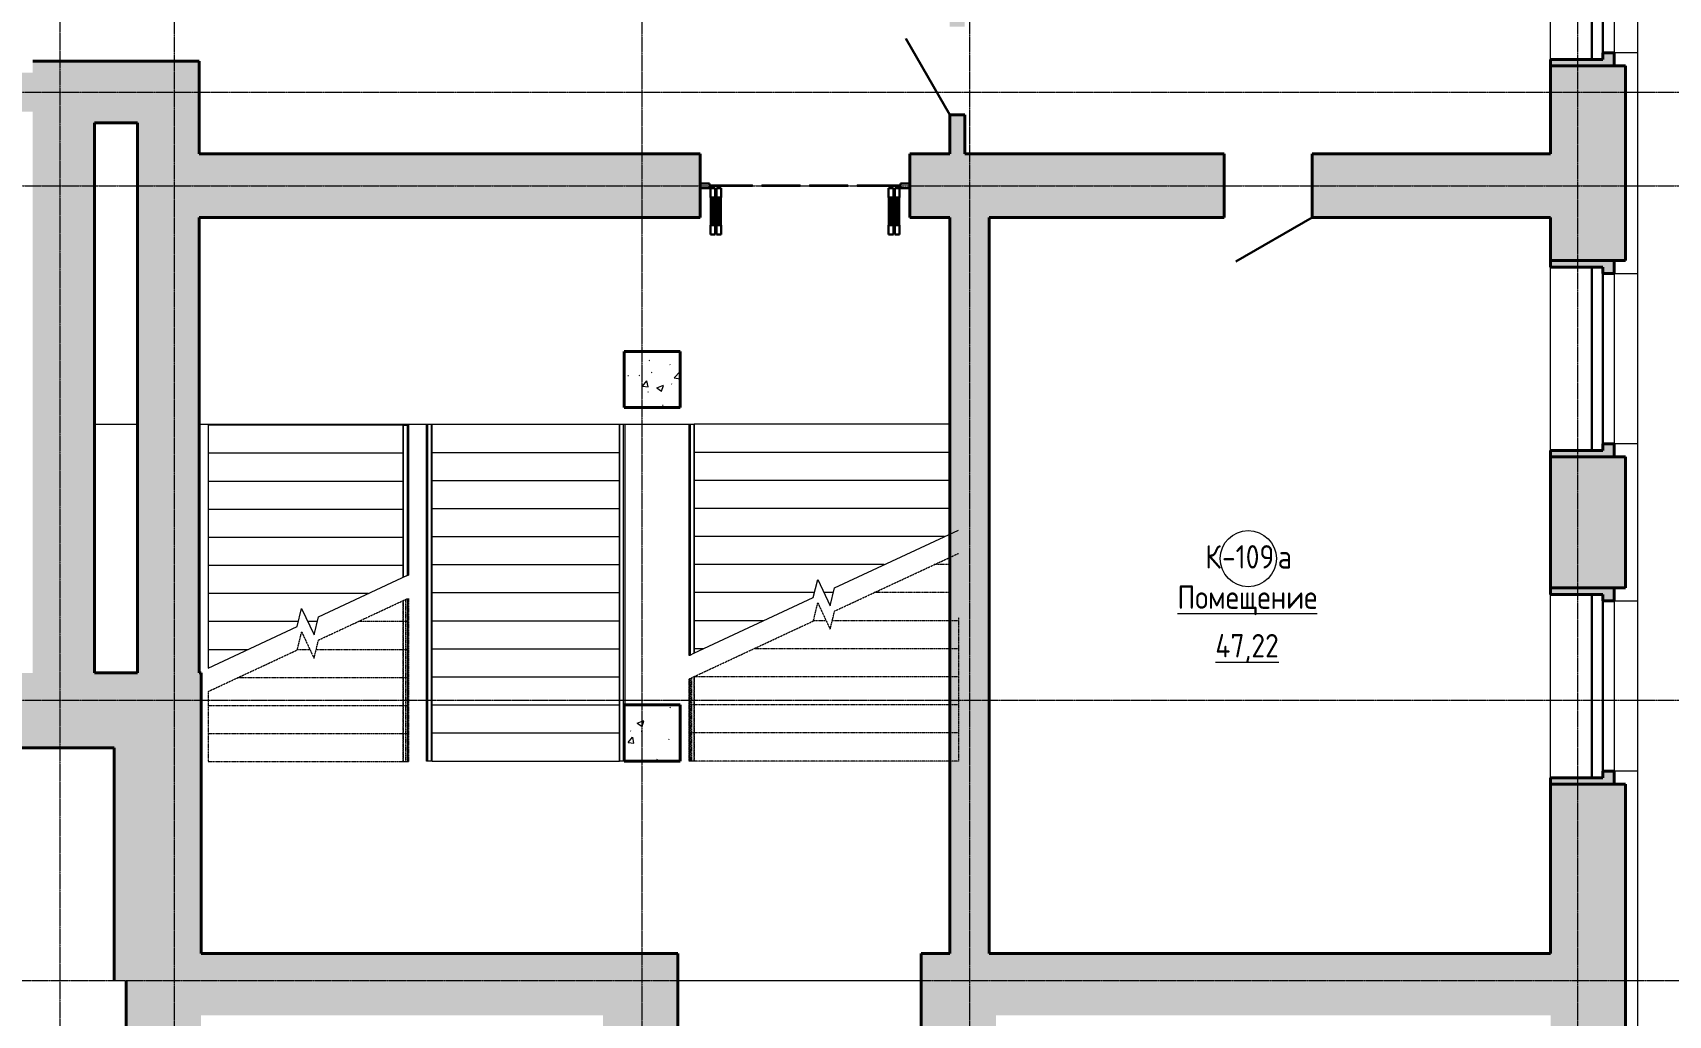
# Model space of a CAD drawing. Header units: millimetres. Extents: x -13853 to 411335, y -23261 to 161252.
# Drawn here: x 99066 to 116544, y 62235 to 72741 of the extents above; entities that cross this region are included whole.
import ezdxf

# ---------------------------------------------------------------- set-up
doc = ezdxf.new("R2010")
doc.units = ezdxf.units.MM
doc.linetypes.add('ADSK_Линия сетки', pattern=[21, 12, -3, 3, -3])
doc.linetypes.add('ADSK_Сверху', pattern=[4.5, 3, -1.5])
for name, color, linetype, lineweight in [('Двери', 7, 'Continuous', 18), ('Каркас_Импост', 7, 'Continuous', 30), ('Лестницы', 7, 'Continuous', 18), ('Марки помещений', 7, 'Continuous', 18), ('Несущие колонны', 7, 'Continuous', 18), ('Ограждение', 7, 'Continuous', 18), ('Окна', 7, 'Continuous', 18), ('Оси', 7, 'Continuous', 9), ('Остекление', 7, 'Continuous', 30), ('Панель', 7, 'Continuous', 30), ('Перекрытия', 7, 'Continuous', 18), ('Поручни', 7, 'Continuous', 18), ('Стены', 7, 'Continuous', 18), ('Стены разрез', 7, 'Continuous', 40)]:
    doc.layers.add(name, color=color, linetype=linetype, lineweight=lineweight)
doc.styles.add('GOST Common_1', font='GOST Common.ttf', dxfattribs={"width": 0.9, "height": 250})

# ---------------------------------------------------------------- blocks, each defined once
blk = doc.blocks.new('Ограждение - Ограждение-187630-001_Весь этаж')
at = {"layer": 'Ограждение', "linetype": 'ADSK_Сверху'}
for p, q in [((106076, 65834), (106076, 64954)), ((106086, 65835), (106086, 64954)), ((106091, 65837), (106091, 64954)), ((106106, 65844), (106106, 64954)), ((106131, 65856), (106131, 64954)), ((106136, 65858), (106136, 64954)), ((106106, 64954), (106076, 64954)), ((106136, 64954), (106086, 64954)), ((106131, 64954), (106091, 64954))]:
    blk.add_line(p, q, dxfattribs=at)
at = {"layer": 'Поручни'}
for p, q in [((106076, 68554), (106091, 68554)), ((106076, 68554), (106076, 66084)), ((106091, 68554), (106131, 68554)), ((106091, 68554), (106091, 66087)), ((106131, 68554), (106136, 68554)), ((106131, 68554), (106131, 66106)), ((106136, 68554), (106136, 66108)), ((106076, 66084), (106086, 66084)), ((106076, 66084), (106086, 66084)), ((106086, 66088), (106086, 66085)), ((106086, 66085), (106091, 66087)), ((106086, 66084), (106091, 66087)), ((106086, 66084), (106091, 66087)), ((106091, 66087), (106131, 66106)), ((106091, 66087), (106131, 66106)), ((106091, 66087), (106131, 66106)), ((106131, 66106), (106136, 66108))]:
    blk.add_line(p, q, dxfattribs=at)
blk = doc.blocks.new('Ограждение - Ограждение-187785-001_Весь этаж')
at = {"layer": 'Ограждение', "linetype": 'ADSK_Сверху'}
for p, q in [((103021, 66667), (103021, 64944)), ((103026, 66669), (103026, 64944)), ((103051, 66681), (103051, 64944)), ((103066, 66688), (103066, 64944)), ((103071, 66690), (103071, 64944)), ((103081, 66691), (103081, 64944)), ((103071, 64944), (103021, 64944)), ((103066, 64944), (103026, 64944)), ((103081, 64944), (103051, 64944))]:
    blk.add_line(p, q, dxfattribs=at)
at = {"layer": 'Поручни'}
for p, q in [((103021, 68544), (103026, 68544)), ((103021, 68544), (103021, 66917)), ((103026, 68544), (103066, 68544)), ((103026, 68544), (103026, 66919)), ((103066, 68544), (103081, 68544)), ((103066, 68544), (103066, 66938)), ((103081, 68544), (103081, 66941)), ((103021, 66917), (103026, 66919)), ((103026, 66919), (103066, 66938)), ((103026, 66919), (103066, 66938)), ((103026, 66919), (103066, 66938)), ((103066, 66938), (103072, 66941)), ((103066, 66938), (103072, 66941)), ((103072, 66941), (103081, 66941)), ((103072, 66941), (103081, 66941))]:
    blk.add_line(p, q, dxfattribs=at)
blk = doc.blocks.new('ИРНИТУ_Дверь_Однопольная_ДеревяннаяВнутренняя_филенчатая - 900х2080 без верха-1341262-001_Весь этаж')
at = {"layer": 'Панель'}
blk.add_line((-470, 340), (344, 810), dxfattribs=at)
blk = doc.blocks.new('ИРНИТУ_Дверь_Однопольная_ДеревяннаяВнутренняя_филенчатая - 900х2080 без верха-1341261-001_Весь этаж')
at = {"layer": 'Панель'}
blk.add_line((-470, 80), (344, 550), dxfattribs=at)
blk = doc.blocks.new('ADSK_Колонна бетонная_Квадратная - 600x600-460136-001_Весь этаж')
at = {"layer": 'Несущие колонны', "lineweight": 9}
h = blk.add_hatch(dxfattribs=at)
h.set_pattern_fill('FP_5', color=256, style=0, pattern_type=2)
h.set_pattern_definition([(50, (-105685.95, -65253.9), (728.7365, -63.7558), [76.2, -838.2]), (355, (-105685.95, -65253.9), (-140.9716, 764.2276), [60.96, -670.56]), (100.451, (-105625.2, -65259.2), (587.77, 700.4668), [64.76, -712.36]), (46.184, (-105685.95, -65050.7), (1084.316, -168.171), [114.3, -1257.3]), (96.636, (-105595.6, -65064.7), (949.61, 989.71), [97.14, -1068.54]), (351.184, (-105686, -65050.7), (949.621, 989.701), [91.44, -1005.84]), (21, (-105584.35, -65101.5), (606.458, -409.0606), [76.2, -838.2]), (326, (-105584.35, -65101.5), (247.2083, 736.753), [60.96, -670.56]), (71.451, (-105533.8, -65135.6), (853.6683, 327.6855), [64.76, -712.36]), (37.5, (-105685.95, -65253.88), (12.3547, 338.2201), [6.706, -655.726, 6.706, -674.014, -673.1]), (37.5, (-105685.95, -65253.88), (12.3547, 338.2201), [-1343.152, 6.706, -666.394]), (7.5, (-105685.95, -65253.88), (267.2789, 400.7221), [6.706, -381.406, 6.706, -640.486, -256.54]), (7.5, (-105685.95, -65253.88), (267.2789, 400.7221), [-1035.304, 6.706, -249.834]), (327.5, (-105912.52, -65253.88), (542.36333, -22.91534), [6.706, -247.294, 6.706, -1837.334]), (327.5, (-105912.52, -65253.88), (542.36333, -22.91534), [-260.706, -785.774, 6.706, -1044.854]), (317.5, (-106014.1, -65253.9), (592.517, 101.7071), [6.706, -323.494, 6.706, -1266.342]), (317.5, (-106014.1, -65253.9), (592.517, 101.7071), [-336.906, -519.582, 6.706, -740.054])])
h.paths.add_polyline_path([(300, -300), (300, 300), (-300, 300), (-300, -300)], flags=0)
at = {"layer": 'Несущие колонны', "lineweight": 40}
for p, q in [((300, 300), (-300, 300)), ((-300, 300), (-300, -300)), ((300, -300), (300, 300)), ((-300, -300), (300, -300))]:
    blk.add_line(p, q, dxfattribs=at)
blk = doc.blocks.new('Ограждение - Ограждение-658922-001_Весь этаж')
at = {"layer": 'Поручни'}
for p, q in [((105336, 68554), (105341, 68554)), ((105336, 64954), (105336, 68554)), ((105341, 68554), (105381, 68554)), ((105341, 64954), (105341, 68554)), ((105381, 68554), (105396, 68554)), ((105381, 64954), (105381, 68554)), ((105396, 65554), (105396, 68554)), ((105341, 64954), (105336, 64954)), ((105381, 64954), (105341, 64954)), ((105386, 64954), (105381, 64954))]:
    blk.add_line(p, q, dxfattribs=at)
blk = doc.blocks.new('Ограждение - Ограждение-658926-001_Весь этаж')
at = {"layer": 'Поручни'}
for p, q in [((103273, 68554), (103288, 68554)), ((103273, 64954), (103273, 68554)), ((103288, 68554), (103328, 68554)), ((103288, 64954), (103288, 68554)), ((103328, 68554), (103333, 68554)), ((103328, 64954), (103328, 68554)), ((103333, 64954), (103333, 68554)), ((103288, 64954), (103273, 64954)), ((103328, 64954), (103288, 64954)), ((103333, 64954), (103328, 64954))]:
    blk.add_line(p, q, dxfattribs=at)
blk = doc.blocks.new('ИРНИТУ-Окно-ГОСТ23166-99_4_2_Створки - 1920 x 2350-763711-001_Весь этаж')
at = {"layer": 'Каркас_Импост'}
for p, q in [((-1018.1, -100), (941.9, -100)), ((-1018.1, -220), (-1018.1, -100)), ((-1018.1, -100), (-983.1, -100)), ((941.9, -100), (906.9, -100)), ((941.9, -220), (941.9, -100)), ((-1018.1, -220), (941.9, -220)), ((-1018.1, -220), (-983.1, -220)), ((941.9, -220), (906.9, -220))]:
    blk.add_line(p, q, dxfattribs=at)
blk = doc.blocks.new('ИРНИТУ-Окно-ГОСТ23166-99_4_2_Створки - 1520 x 2350-766262-001_Весь этаж')
at = {"layer": 'Каркас_Импост'}
for p, q in [((-808.1, -100), (731.9, -100)), ((-808.1, -220), (-808.1, -100)), ((-808.1, -100), (-773.1, -100)), ((731.9, -100), (696.9, -100)), ((731.9, -220), (731.9, -100)), ((-808.1, -220), (731.9, -220)), ((-808.1, -220), (-773.1, -220)), ((731.9, -220), (716.9, -220))]:
    blk.add_line(p, q, dxfattribs=at)
blk = doc.blocks.new('Противодымная перегородка Тип1 - Противодымная перегородка Тип1-1180068-001_Весь этаж')
at = {"layer": 'Каркас_Импост'}
for p, q in [((-1020, 25), (-1120, 25)), ((-1120, 25), (-1120, -25)), ((-1020, 10), (-1020, 25)), ((1120, 25), (1020, 25)), ((1020, 25), (1020, 10)), ((1120, -25), (1120, 25)), ((-1120, -25), (-1020, -25)), ((-1020, -25), (-1020, -10)), ((-960, -25), (-1010, -25)), ((-1010, -25), (-1010, -125)), ((-1010, -125), (-960, -125)), ((-960, -125), (-960, -25)), ((-945, -25), (-945, -125)), ((-895, -25), (-945, -25)), ((-945, -125), (-895, -125)), ((-895, -125), (-895, -25)), ((945, -25), (895, -25)), ((895, -25), (895, -125)), ((895, -125), (945, -125)), ((945, -125), (945, -25)), ((960, -25), (960, -125)), ((1010, -25), (960, -25)), ((960, -125), (1010, -125)), ((1010, -125), (1010, -25)), ((1020, -10), (1020, -25)), ((1020, -25), (1120, -25)), ((-960, -422.5), (-1010, -422.5)), ((-1010, -422.5), (-1010, -522.5)), ((-1010, -522.5), (-960, -522.5)), ((-960, -522.5), (-960, -422.5)), ((-945, -422.5), (-945, -522.5)), ((-895, -422.5), (-945, -422.5)), ((-945, -522.5), (-895, -522.5)), ((-895, -522.5), (-895, -422.5)), ((945, -422.5), (895, -422.5)), ((895, -422.5), (895, -522.5)), ((895, -522.5), (945, -522.5)), ((945, -522.5), (945, -422.5)), ((960, -422.5), (960, -522.5)), ((1010, -422.5), (960, -422.5)), ((960, -522.5), (1010, -522.5)), ((1010, -522.5), (1010, -422.5))]:
    blk.add_line(p, q, dxfattribs=at)
at = {"layer": 'Каркас_Импост', "lineweight": 18}
for p, q in [((-1010, -422.5), (-1010, -125)), ((-960, -125), (-960, -422.5)), ((-945, -422.5), (-945, -125)), ((-895, -125), (-895, -422.5)), ((895, -422.5), (895, -125)), ((945, -125), (945, -422.5)), ((960, -422.5), (960, -125)), ((1010, -125), (1010, -422.5))]:
    blk.add_line(p, q, dxfattribs=at)
at = {"layer": 'Остекление', "lineweight": 18}
for p, q in [((-1020, 10), (-560, 10)), ((-1020, 10), (-1020, -10)), ((-560, -10), (-560, 10)), ((-460, 10), (-50, 10)), ((-460, 10), (-460, -10)), ((-50, -10), (-50, 10)), ((50, 10), (460, 10)), ((50, 10), (50, -10)), ((460, -10), (460, 10)), ((560, 10), (1020, 10)), ((560, 10), (560, -10)), ((1020, -10), (1020, 10)), ((-560, -10), (-1020, -10)), ((-50, -10), (-460, -10)), ((460, -10), (50, -10)), ((1020, -10), (560, -10))]:
    blk.add_line(p, q, dxfattribs=at)
at = {"layer": 'Остекление'}
for p, q in [((-975, -125), (-995, -125)), ((-995, -125), (-995, -422.5)), ((-975, -422.5), (-975, -125)), ((-930, -125), (-930, -422.5)), ((-910, -125), (-930, -125)), ((-910, -422.5), (-910, -125)), ((930, -125), (910, -125)), ((910, -125), (910, -422.5)), ((930, -422.5), (930, -125)), ((975, -125), (975, -422.5)), ((995, -125), (975, -125)), ((995, -422.5), (995, -125)), ((-995, -422.5), (-975, -422.5)), ((-930, -422.5), (-910, -422.5)), ((910, -422.5), (930, -422.5)), ((975, -422.5), (995, -422.5))]:
    blk.add_line(p, q, dxfattribs=at)
blk = doc.blocks.new('ADSK_Марка_Помещение - Номер Имя Площадь Площадь проемов-115235-001_Весь этаж')
at = {"layer": 'Марки помещений'}
blk.add_circle((0, 0), 3, dxfattribs=at)

msp = doc.modelspace()

# ---------------------------------------------------------------- hatches: boundary and pattern name
at = {"layer": 'Несущие колонны', "lineweight": 9}
h = msp.add_hatch(dxfattribs=at)
h.set_pattern_fill('FP_7', color=256, style=0, pattern_type=2)
h.set_pattern_definition([(50, (0, 0), (728.7365, -63.7558), [76.2, -838.2]), (355, (0, 0), (-140.9716, 764.2276), [60.96, -670.56]), (100.451, (60.7, -5.3), (587.77, 700.4668), [64.76, -712.36]), (46.184, (0, 203.2), (1084.316, -168.171), [114.3, -1257.3]), (96.636, (90.4, 189.2), (949.61, 989.71), [97.14, -1068.54]), (351.184, (0, 203.2), (949.621, 989.701), [91.44, -1005.84]), (21, (101.6, 152.4), (606.458, -409.0606), [76.2, -838.2]), (326, (101.6, 152.4), (247.2083, 736.753), [60.96, -670.56]), (71.451, (152.14, 118.3), (853.6683, 327.6855), [64.76, -712.36]), (37.5, (0, 0), (12.3547, 338.2201), [6.706, -655.726, 6.706, -674.014, -673.1]), (37.5, (0, 0), (12.3547, 338.2201), [-1343.152, 6.706, -666.394]), (7.5, (0, 0), (267.2789, 400.7221), [6.706, -381.406, 6.706, -640.486, -256.54]), (7.5, (0, 0), (267.2789, 400.7221), [-1035.304, 6.706, -249.834]), (327.5, (-226.57, 0), (542.36333, -22.91534), [6.706, -247.294, 6.706, -785.774, -1051.56]), (327.5, (-226.57, 0), (542.36333, -22.91534), [-1046.48, 6.706, -1044.854]), (317.5, (-328.17, 0), (592.517, 101.7071), [6.706, -323.494, 6.706, -519.582, -746.76]), (317.5, (-328.17, 0), (592.517, 101.7071), [-856.488, 6.706, -740.054])])
h.paths.add_polyline_path([(105386, 68734), (105986, 68734), (105986, 69334), (105386, 69334)], flags=0)
at = {"layer": 'Стены'}
h = msp.add_hatch(color=256, dxfattribs=at)
h.paths.add_polyline_path([(116086, 62895), (116086, 64705), (115286, 64705), (115286, 62895)], flags=0)
h.paths.add_polyline_path([(115286, 66805), (116086, 66805), (116086, 68205), (115286, 68205)], flags=0)
h.paths.add_polyline_path([(115286, 70305), (116086, 70305), (116086, 72385), (115286, 72385), (115286, 70765)], flags=0)
h.paths.add_polyline_path([(116086, 75585), (116086, 77159), (115286, 77159), (115286, 75585)], flags=0)
h.paths.add_polyline_path([(115286, 79259), (116086, 79259), (116086, 80759), (115286, 80759), (115286, 80304)], flags=0)
h.paths.add_polyline_path([(115286, 82859), (116086, 82859), (116086, 84359), (115286, 84359), (115286, 83604)], flags=0)
h.paths.add_polyline_path([(115286, 86459), (116086, 86459), (116086, 88059), (115286, 88059)], flags=0)
h.paths.add_polyline_path([(115286, 90159), (116086, 90159), (116086, 91659), (115286, 91659), (115286, 90265)], flags=0)
h.paths.add_polyline_path([(116086, 93759), (116086, 95459), (115286, 95459), (115286, 93759)], flags=0)
h.paths.add_polyline_path([(115286, 97559), (116086, 97559), (116086, 99159), (115286, 99159), (115286, 97846)], flags=0)
h.paths.add_polyline_path([(115286, 101259), (116086, 101259), (116086, 102559), (115286, 102559), (115286, 101604)], flags=0)
h.paths.add_polyline_path([(115286, 104659), (116086, 104659), (116086, 106159), (115286, 106159), (115286, 105214)], flags=0)
h.paths.add_polyline_path([(115286, 108259), (116086, 108259), (116086, 109699), (115286, 109699), (115286, 108265)], flags=0)
h.paths.add_polyline_path([(116086, 111799), (116086, 113335), (115286, 113335), (115286, 111799)], flags=0)
h.paths.add_polyline_path([(115286, 115435), (116086, 115435), (116086, 117015), (115286, 117015), (115286, 116464)], flags=0)
h.paths.add_polyline_path([(115286, 119115), (116086, 119115), (116086, 120475), (115286, 120475), (115286, 119604)], flags=0)
h.paths.add_polyline_path([(116086, 122575), (116086, 123475), (115286, 123475), (115286, 122575)], flags=0)
h = msp.add_hatch(color=256, dxfattribs=at)
h.paths.add_polyline_path([(108866, 71445), (109026, 71445), (109026, 71864), (108866, 71864)], flags=0)
h.paths.add_polyline_path([(109026, 72804), (109026, 76074), (108866, 76074), (108866, 72804)], flags=0)
h = msp.add_hatch(color=256, dxfattribs=at)
h.paths.add_polyline_path([(115286, 72385), (115966, 72385), (115966, 72524), (115846, 72524), (115846, 72454), (115286, 72454)], flags=0)
h.paths.add_polyline_path([(115966, 75464), (115966, 75585), (115286, 75585), (115286, 75534), (115846, 75534), (115846, 75464)], flags=0)
for points in [[(99590, 71776), (100846, 71776), (100846, 72436), (99066, 72436), (99066, 71776)], [(99066, 65895), (99726, 65895), (99726, 71776), (99066, 71776), (99066, 66762)], [(100846, 65895), (100846, 71776), (100186, 71776), (100186, 65895)], [(106198, 70765), (106198, 71445), (100846, 71445), (100846, 70765), (103810, 70765)], [(108866, 62895), (109286, 62895), (109286, 70765), (108866, 70765), (108866, 66762)], [(99936, 62605), (100866, 62605), (100866, 65895), (99936, 65895), (99936, 62851)], [(103810, 62605), (105161, 62605), (105161, 62895), (100866, 62895), (100866, 62605)], [(105161, 62605), (105961, 62605), (105961, 62895), (105161, 62895)], [(109359, 62605), (109359, 62895), (108559, 62895), (108559, 62605), (108876, 62605)], [(112249, 62605), (115286, 62605), (115286, 62895), (109359, 62895), (109359, 62605)], [(116086, 62605), (116086, 62895), (115286, 62895), (115286, 62605)], [(100866, 62235), (105161, 62235), (105161, 62605), (100866, 62605)], [(105961, 61095), (105961, 62605), (105161, 62605), (105161, 61095), (105786, 61095)], [(109286, 61095), (109359, 61095), (109359, 62605), (108559, 62605), (108559, 61095), (108866, 61095)], [(112249, 62235), (115286, 62235), (115286, 62605), (109359, 62605), (109359, 62235)]]:
    msp.add_hatch(color=256, dxfattribs=at).paths.add_polyline_path(points, flags=0)
h = msp.add_hatch(color=256, dxfattribs=at)
h.paths.add_polyline_path([(96903, 71895), (97533, 71895), (97533, 72315), (96633, 72315), (96633, 71895)], flags=0)
h.paths.add_polyline_path([(65736, 71895), (78733, 71895), (78733, 72315), (65736, 72315)], flags=0)
h.paths.add_polyline_path([(64436, 71895), (64436, 72315), (63626, 72315), (63626, 71895)], flags=0)
h.paths.add_polyline_path([(99066, 71895), (99066, 72315), (98433, 72315), (98433, 71895)], flags=0)
h.paths.add_polyline_path([(95371, 71895), (95733, 71895), (95733, 72315), (91793, 72315), (91793, 71895), (93963, 71895)], flags=0)
h.paths.add_polyline_path([(90893, 71895), (90893, 72315), (90093, 72315), (90093, 71895), (90723, 71895)], flags=0)
h.paths.add_polyline_path([(82513, 71895), (82513, 72315), (80033, 72315), (80033, 71895)], flags=0)
h.paths.add_polyline_path([(89193, 71895), (89193, 72315), (87333, 72315), (87333, 71895), (88563, 71895)], flags=0)
h.paths.add_polyline_path([(84766, 71895), (86033, 71895), (86033, 72315), (83453, 72315), (83453, 71895), (84606, 71895)], flags=0)
h = msp.add_hatch(color=256, dxfattribs=at)
h.paths.add_polyline_path([(112738, 70765), (115286, 70765), (115286, 71445), (112738, 71445)], flags=0)
h.paths.add_polyline_path([(109286, 70765), (111798, 70765), (111798, 71445), (108438, 71445), (108438, 70765), (108866, 70765)], flags=0)
h = msp.add_hatch(color=256, dxfattribs=at)
h.paths.add_polyline_path([(115286, 68205), (115966, 68205), (115966, 68345), (115846, 68345), (115846, 68275), (115286, 68275)], flags=0)
h.paths.add_polyline_path([(115966, 70165), (115966, 70305), (115286, 70305), (115286, 70235), (115846, 70235), (115846, 70165)], flags=0)
h = msp.add_hatch(color=256, dxfattribs=at)
h.paths.add_polyline_path([(115286, 64705), (115966, 64705), (115966, 64845), (115846, 64845), (115846, 64775), (115286, 64775)], flags=0)
h.paths.add_polyline_path([(115966, 66665), (115966, 66805), (115286, 66805), (115286, 66735), (115846, 66735), (115846, 66665)], flags=0)
h = msp.add_hatch(color=256, dxfattribs=at)
h.paths.add_polyline_path([(96451, 65095), (96951, 65095), (96951, 65215), (96881, 65215), (96881, 65895), (96521, 65895), (96521, 65215), (96451, 65215)], flags=0)
h.paths.add_polyline_path([(97851, 65095), (99936, 65095), (99936, 65895), (97921, 65895), (97921, 65215), (97851, 65215)], flags=0)
h.paths.add_polyline_path([(81966, 65095), (81966, 65215), (81896, 65215), (81896, 65895), (80251, 65895), (80251, 65215), (80181, 65215), (80181, 65095)], flags=0)
h.paths.add_polyline_path([(89851, 65095), (89851, 65215), (89781, 65215), (89781, 65895), (87361, 65895), (87361, 65215), (87291, 65215), (87291, 65095)], flags=0)
h.paths.add_polyline_path([(85471, 65095), (85471, 65215), (85401, 65215), (85401, 65895), (83856, 65895), (83856, 65215), (83786, 65215), (83786, 65095)], flags=0)
h.paths.add_polyline_path([(95551, 65095), (95551, 65215), (95481, 65215), (95481, 65895), (92221, 65895), (92221, 65215), (92151, 65215), (92151, 65095), (95371, 65095)], flags=0)
h.paths.add_polyline_path([(90751, 65095), (91251, 65095), (91251, 65215), (91181, 65215), (91181, 65895), (90821, 65895), (90821, 65215), (90751, 65215)], flags=0)
h.paths.add_polyline_path([(74657, 65095), (74657, 65215), (74587, 65215), (74587, 65895), (73042, 65895), (73042, 65215), (72972, 65215), (72972, 65095)], flags=0)
h.paths.add_polyline_path([(78361, 65095), (78361, 65215), (78291, 65215), (78291, 65895), (76547, 65895), (76547, 65215), (76477, 65215), (76477, 65095)], flags=0)
h.paths.add_polyline_path([(61203, 65095), (64242, 65095), (64242, 65215), (64172, 65215), (64172, 65895), (61273, 65895), (61273, 65215), (61203, 65215)], flags=0)
h.paths.add_polyline_path([(66062, 65095), (67547, 65095), (67547, 65215), (67477, 65215), (67477, 65895), (66132, 65895), (66132, 65215), (66062, 65215)], flags=0)
h.paths.add_polyline_path([(70054, 65095), (71152, 65095), (71152, 65215), (71082, 65215), (71082, 65895), (69437, 65895), (69437, 65215), (69367, 65215), (69367, 65095)], flags=0)
h.paths.add_polyline_path([(52637, 65095), (52637, 65215), (52567, 65215), (52567, 65895), (50923, 65895), (50923, 65215), (50853, 65215), (50853, 65095)], flags=0)
h.paths.add_polyline_path([(57463, 65095), (57463, 65215), (57393, 65215), (57393, 65895), (54527, 65895), (54527, 65215), (54457, 65215), (54457, 65095)], flags=0)
h.paths.add_polyline_path([(42123, 65095), (42123, 65215), (42053, 65215), (42053, 65895), (40108, 65895), (40108, 65215), (40038, 65215), (40038, 65095)], flags=0)
h.paths.add_polyline_path([(44737, 65095), (45328, 65095), (45328, 65215), (45258, 65215), (45258, 65895), (44013, 65895), (44013, 65215), (43943, 65215), (43943, 65095)], flags=0)
h.paths.add_polyline_path([(47148, 65095), (49033, 65095), (49033, 65215), (48963, 65215), (48963, 65895), (47218, 65895), (47218, 65215), (47148, 65215)], flags=0)
h.paths.add_polyline_path([(38218, 65095), (38218, 65215), (38148, 65215), (38148, 65895), (36503, 65895), (36503, 65215), (36433, 65215), (36433, 65095)], flags=0)
h.paths.add_polyline_path([(32929, 65095), (34613, 65095), (34613, 65215), (34543, 65215), (34543, 65895), (32999, 65895), (32999, 65215), (32929, 65215)], flags=0)
h.paths.add_polyline_path([(31109, 65095), (31109, 65215), (31039, 65215), (31039, 65895), (29494, 65895), (29494, 65215), (29424, 65215), (29424, 65095)], flags=0)
h.paths.add_polyline_path([(23999, 65095), (23999, 65215), (23929, 65215), (23929, 65895), (22384, 65895), (22384, 65215), (22314, 65215), (22314, 65095)], flags=0)
h.paths.add_polyline_path([(27604, 65095), (27604, 65215), (27534, 65215), (27534, 65895), (25889, 65895), (25889, 65215), (25819, 65215), (25819, 65095)], flags=0)
h.paths.add_polyline_path([(20494, 65095), (20494, 65215), (20424, 65215), (20424, 65895), (17826, 65895), (17826, 65095), (19419, 65095)], flags=0)
h = msp.add_hatch(color=256, dxfattribs=at)
h.paths.add_polyline_path([(100866, 20295), (100866, 22101), (100186, 22101), (100186, 22171), (100066, 22171), (100066, 20295)], flags=0)
h.paths.add_polyline_path([(100186, 23991), (100186, 24061), (100866, 24061), (100866, 26201), (100186, 26201), (100186, 26271), (100066, 26271), (100066, 23991)], flags=0)
h.paths.add_polyline_path([(100186, 28091), (100186, 28161), (100866, 28161), (100866, 29601), (100186, 29601), (100186, 29671), (100066, 29671), (100066, 28091)], flags=0)
h.paths.add_polyline_path([(100066, 31491), (100186, 31491), (100186, 31561), (100866, 31561), (100866, 33083), (100186, 33083), (100186, 33153), (100066, 33153)], flags=0)
h.paths.add_polyline_path([(100066, 34973), (100186, 34973), (100186, 35043), (100866, 35043), (100866, 36683), (100186, 36683), (100186, 36753), (100066, 36753), (100066, 35677)], flags=0)
h.paths.add_polyline_path([(100186, 38573), (100186, 38643), (100866, 38643), (100866, 41193), (100186, 41193), (100186, 41263), (100066, 41263), (100066, 38573)], flags=0)
h.paths.add_polyline_path([(100066, 45003), (100186, 45003), (100186, 45073), (100866, 45073), (100866, 47483), (100186, 47483), (100186, 47553), (100066, 47553)], flags=0)
h.paths.add_polyline_path([(100186, 49373), (100186, 49443), (100866, 49443), (100866, 51083), (100186, 51083), (100186, 51153), (100066, 51153), (100066, 49373)], flags=0)
h.paths.add_polyline_path([(100186, 52973), (100186, 53043), (100866, 53043), (100866, 54583), (100186, 54583), (100186, 54653), (100066, 54653), (100066, 52973)], flags=0)
h.paths.add_polyline_path([(100066, 56473), (100186, 56473), (100186, 56543), (100866, 56543), (100866, 57983), (100186, 57983), (100186, 58053), (100066, 58053)], flags=0)
h.paths.add_polyline_path([(100066, 59873), (100186, 59873), (100186, 59943), (100866, 59943), (100866, 62605), (100066, 62605), (100066, 60545)], flags=0)
h = msp.add_hatch(color=256, dxfattribs=at)
h.paths.add_polyline_path([(116086, 46395), (116086, 47385), (115286, 47385), (115286, 46395)], flags=0)
h.paths.add_polyline_path([(116086, 49485), (116086, 50885), (115286, 50885), (115286, 49485)], flags=0)
h.paths.add_polyline_path([(116086, 52985), (116086, 54485), (115286, 54485), (115286, 52985)], flags=0)
h.paths.add_polyline_path([(116086, 56585), (116086, 58085), (115286, 58085), (115286, 56585)], flags=0)
h.paths.add_polyline_path([(116086, 60185), (116086, 62605), (115286, 62605), (115286, 60185)], flags=0)

# ---------------------------------------------------------------- linework, layer by layer
at = {"layer": 'Лестницы'}
for p, q in [((103021, 68544), (100941, 68544)), ((100941, 68544), (100941, 68244)), ((103333, 68554), (105336, 68554)), ((108866, 68554), (106136, 68554)), ((100941, 68244), (100941, 67944)), ((103021, 68244), (100941, 68244)), ((103333, 68254), (105336, 68254)), ((108866, 68254), (106136, 68254)), ((100941, 67944), (100941, 67644)), ((103021, 67944), (100941, 67944)), ((103333, 67954), (105336, 67954)), ((108866, 67954), (106136, 67954)), ((100941, 67644), (100941, 67344)), ((103021, 67644), (100941, 67644)), ((103333, 67654), (105336, 67654)), ((108866, 67654), (106136, 67654)), ((100941, 67344), (100941, 67044)), ((103021, 67344), (100941, 67344)), ((103333, 67354), (105336, 67354)), ((108808, 67354), (106136, 67354)), ((107635, 66807), (108958, 67423)), ((100941, 67044), (100941, 66744)), ((103021, 67044), (100941, 67044)), ((103333, 67054), (105336, 67054)), ((108165, 67054), (106136, 67054)), ((102120, 66497), (103072, 66941)), ((107408, 66701), (107456, 66895)), ((107456, 66895), (107588, 66612)), ((107588, 66612), (107635, 66807)), ((100941, 66744), (100941, 66444)), ((102650, 66744), (100941, 66744)), ((103333, 66754), (105336, 66754)), ((106131, 66106), (107408, 66701)), ((107421, 66754), (106136, 66754)), ((107622, 66754), (107522, 66754)), ((100941, 66444), (100941, 66144)), ((101906, 66444), (100941, 66444)), ((101893, 66391), (101940, 66585)), ((101940, 66585), (102072, 66302)), ((102107, 66444), (102006, 66444)), ((102072, 66302), (102120, 66497)), ((103333, 66454), (105336, 66454)), ((106878, 66454), (106136, 66454)), ((100941, 65947), (101893, 66391)), ((100941, 66144), (100941, 65947)), ((101363, 66144), (100941, 66144)), ((103333, 66154), (105336, 66154)), ((106086, 66087), (106086, 66084)), ((106086, 66084), (106091, 66087)), ((106235, 66154), (106136, 66154)), ((103333, 65854), (105336, 65854)), ((103333, 65554), (105336, 65554)), ((103333, 65254), (105336, 65254)), ((103333, 64954), (105336, 64954))]:
    msp.add_line(p, q, dxfattribs=at)
at = {"layer": 'Лестницы', "linetype": 'ADSK_Сверху'}
for p, q in [((103021, 68544), (100941, 68544)), ((108866, 68554), (106136, 68554)), ((103021, 68244), (100941, 68244)), ((103333, 68254), (105336, 68254)), ((108866, 68254), (106136, 68254)), ((103021, 67944), (100941, 67944)), ((103333, 67954), (105336, 67954)), ((108866, 67954), (106136, 67954)), ((103021, 67644), (100941, 67644)), ((103333, 67654), (105336, 67654)), ((108866, 67654), (106136, 67654)), ((103021, 67344), (100941, 67344)), ((103333, 67354), (105336, 67354)), ((108808, 67354), (106136, 67354)), ((107635, 66557), (108958, 67173)), ((103021, 67044), (100941, 67044)), ((103333, 67054), (105336, 67054)), ((108165, 67054), (106136, 67054)), ((108866, 67054), (108701, 67054)), ((108866, 67054), (108701, 67054)), ((102650, 66744), (100941, 66744)), ((102120, 66247), (103072, 66691)), ((103072, 66691), (103072, 64944)), ((103333, 66754), (105336, 66754)), ((107421, 66754), (106136, 66754)), ((107408, 66451), (107456, 66645)), ((107456, 66645), (107588, 66362)), ((107622, 66754), (107522, 66754)), ((108866, 66754), (108058, 66754)), ((108866, 66754), (108058, 66754)), ((101906, 66444), (100941, 66444)), ((102107, 66444), (102006, 66444)), ((103072, 66444), (102542, 66444)), ((103072, 66444), (102542, 66444)), ((103333, 66454), (105336, 66454)), ((106086, 65834), (107408, 66451)), ((106878, 66454), (106136, 66454)), ((107545, 66454), (107409, 66454)), ((107545, 66454), (107409, 66454)), ((107588, 66362), (107635, 66557)), ((108958, 66454), (107610, 66454)), ((108958, 66454), (107610, 66454)), ((108958, 66490), (108958, 64954)), ((101893, 66141), (101940, 66335)), ((101940, 66335), (102072, 66052)), ((102072, 66052), (102120, 66247)), ((101363, 66144), (100941, 66144)), ((100941, 65697), (101893, 66141)), ((102030, 66144), (101894, 66144)), ((102030, 66144), (101894, 66144)), ((103072, 66144), (102095, 66144)), ((103072, 66144), (102095, 66144)), ((103333, 66154), (105336, 66154)), ((106235, 66154), (106136, 66154)), ((108958, 66154), (106771, 66154)), ((108958, 66154), (106771, 66154)), ((103072, 65844), (101256, 65844)), ((103072, 65844), (101256, 65844)), ((103333, 65854), (105336, 65854)), ((106086, 65834), (106086, 64954)), ((108958, 65854), (106128, 65854)), ((108958, 65854), (106128, 65854)), ((100941, 65697), (100941, 64944)), ((103333, 65554), (105336, 65554)), ((108958, 65554), (106086, 65554)), ((108958, 65554), (106086, 65554)), ((103072, 65544), (100941, 65544)), ((103072, 65544), (100941, 65544)), ((103072, 65244), (100941, 65244)), ((103072, 65244), (100941, 65244)), ((103333, 65254), (105336, 65254)), ((108958, 65254), (106086, 65254)), ((108958, 65254), (106086, 65254)), ((103072, 64944), (100941, 64944)), ((103333, 64954), (105336, 64954)), ((108958, 64954), (106086, 64954))]:
    msp.add_line(p, q, dxfattribs=at)
at = {"layer": 'Несущие колонны', "lineweight": 40}
for p, q in [((105386, 68734), (105386, 69334)), ((105386, 69334), (105986, 69334)), ((105986, 68734), (105986, 69334)), ((105986, 68734), (105386, 68734))]:
    msp.add_line(p, q, dxfattribs=at)
at = {"layer": 'Оси', "linetype": 'ADSK_Линия сетки'}
for p, q in [((100576, 160434), (100576, -22443)), ((105576, 160434), (105576, -22443)), ((109076, 160434), (109076, -22443)), ((115576, 160434), (115576, -22443)), ((99356, 138255), (99356, -22443)), ((-13035, 72105), (410517, 72105)), ((-13035, 71105), (410517, 71105)), ((-13035, 65605), (410517, 65605)), ((410517, 62605), (-13035, 62605))]:
    msp.add_line(p, q, dxfattribs=at)
at = {"layer": 'Перекрытия'}
for p, q in [((99726, 68554), (100186, 68554)), ((100846, 68554), (103273, 68554)), ((103333, 68554), (105336, 68554)), ((105396, 68554), (106076, 68554)), ((108559, 62605), (105961, 62605))]:
    msp.add_line(p, q, dxfattribs=at)
at = {"layer": 'Стены'}
for p, q in [((116216, 84499), (116216, 70165)), ((115286, 72454), (115286, 75534)), ((115966, 75464), (115966, 72524)), ((116216, 72524), (115966, 72524)), ((115286, 68275), (115286, 70235)), ((115966, 70165), (115966, 68345)), ((115966, 70165), (116216, 70165)), ((116216, 70165), (116216, 46525)), ((116216, 68345), (115966, 68345)), ((115286, 64775), (115286, 66735)), ((115966, 66665), (115966, 64845)), ((115966, 66665), (116216, 66665)), ((116216, 64845), (115966, 64845))]:
    msp.add_line(p, q, dxfattribs=at)
at = {"layer": 'Стены разрез'}
for p, q in [((100846, 72436), (99066, 72436)), ((100846, 72436), (100846, 71445)), ((115286, 72454), (115286, 71445)), ((115286, 72454), (115846, 72454)), ((115286, 72385), (116086, 72385)), ((115846, 72524), (115846, 72454)), ((115966, 72524), (115846, 72524)), ((115966, 72385), (115966, 72524)), ((116086, 70305), (116086, 72385)), ((108866, 71864), (108866, 71445)), ((108866, 71864), (109026, 71864)), ((109026, 71864), (109026, 71445)), ((99726, 65895), (99726, 71776)), ((99726, 71776), (100186, 71776)), ((100186, 71776), (100186, 65895)), ((100846, 71445), (106198, 71445)), ((106198, 70765), (106198, 71445)), ((108866, 71445), (108438, 71445)), ((108438, 71445), (108438, 70765)), ((111798, 71445), (109026, 71445)), ((111798, 71445), (111798, 70765)), ((112738, 71445), (115286, 71445)), ((112738, 71445), (112738, 70765)), ((100846, 65895), (100846, 70765)), ((106198, 70765), (100846, 70765)), ((108438, 70765), (108866, 70765)), ((108866, 62895), (108866, 70765)), ((109286, 70765), (111798, 70765)), ((109286, 70765), (109286, 62895)), ((112738, 70765), (115286, 70765)), ((115286, 70765), (115286, 70235)), ((115286, 70305), (116086, 70305)), ((115966, 70305), (115966, 70165)), ((115286, 70235), (115846, 70235)), ((115846, 70235), (115846, 70165)), ((115966, 70165), (115846, 70165)), ((115846, 68275), (115846, 68345)), ((115966, 68345), (115846, 68345)), ((115966, 68205), (115966, 68345)), ((115286, 68275), (115286, 66735)), ((115286, 68275), (115846, 68275)), ((115286, 68205), (116086, 68205)), ((116086, 66805), (116086, 68205)), ((115286, 66805), (116086, 66805)), ((115966, 66665), (115966, 66805)), ((115286, 66735), (115846, 66735)), ((115846, 66735), (115846, 66665)), ((115966, 66665), (115846, 66665)), ((100186, 65895), (99726, 65895)), ((100866, 65895), (100846, 65895)), ((100866, 62895), (100866, 65895)), ((99936, 65095), (97851, 65095)), ((99936, 65095), (99936, 62605)), ((115286, 64775), (115286, 62895)), ((115286, 64775), (115846, 64775)), ((115286, 64705), (116086, 64705)), ((115846, 64775), (115846, 64845)), ((115966, 64845), (115846, 64845)), ((115966, 64845), (115966, 64705)), ((116086, 60185), (116086, 64705)), ((105961, 62895), (100866, 62895)), ((105961, 61095), (105961, 62895)), ((108559, 61095), (108559, 62895)), ((108866, 62895), (108559, 62895)), ((115286, 62895), (109286, 62895)), ((100066, 59873), (100066, 62605))]:
    msp.add_line(p, q, dxfattribs=at)

# ---------------------------------------------------------------- block references
at = {"layer": 'Двери'}
for name, p, rotation in [('ИРНИТУ_Дверь_Однопольная_ДеревяннаяВнутренняя_филенчатая - 900х2080 без верха-1341261-001_Весь этаж', (108946, 72334), 90), ('ИРНИТУ_Дверь_Однопольная_ДеревяннаяВнутренняя_филенчатая - 900х2080 без верха-1341262-001_Весь этаж', (112268, 71105), 180)]:
    msp.add_blockref(name, p, dxfattribs=dict(at, rotation=rotation))
msp.add_blockref('Противодымная перегородка Тип1 - Противодымная перегородка Тип1-1180068-001_Весь этаж', (107318, 71105), dxfattribs=at)
at = {"layer": 'Марки помещений', "xscale": 99.99999999999993, "yscale": 99.99999999999993, "zscale": 99.99999999999993}
msp.add_blockref('ADSK_Марка_Помещение - Номер Имя Площадь Площадь проемов-115235-001_Весь этаж', (112056, 67118), dxfattribs=at)
at = {"layer": 'Несущие колонны'}
msp.add_blockref('ADSK_Колонна бетонная_Квадратная - 600x600-460136-001_Весь этаж', (105686, 65254), dxfattribs=at)
at = {"layer": 'Ограждение'}
for name in ['Ограждение - Ограждение-187785-001_Весь этаж', 'Ограждение - Ограждение-658926-001_Весь этаж', 'Ограждение - Ограждение-658922-001_Весь этаж', 'Ограждение - Ограждение-187630-001_Весь этаж']:
    msp.add_blockref(name, (0, 0), dxfattribs=at)
at = {"layer": 'Окна', "rotation": 90}
for name, p in [('ИРНИТУ-Окно-ГОСТ23166-99_4_2_Створки - 1520 x 2350-766262-001_Весь этаж', (115626, 73262)), ('ИРНИТУ-Окно-ГОСТ23166-99_4_2_Створки - 1920 x 2350-763711-001_Весь этаж', (115626, 69293)), ('ИРНИТУ-Окно-ГОСТ23166-99_4_2_Створки - 1920 x 2350-763711-001_Весь этаж', (115626, 65793))]:
    msp.add_blockref(name, p, dxfattribs=at)

# ---------------------------------------------------------------- texts
at = {"layer": 'Марки помещений', "lineweight": 9, "char_height": 250, "attachment_point": 1, "style": 'GOST Common_1'}
for s, insert, width in [('\\fGOST Common|b0|i0|c204|p34|;\\W.9;К', (111597, 67262), 216.46), ('-109', (111775, 67262), 721.52), ('\\fGOST Common|b0|i0|c204|p34|;\\W.9;а', (112371, 67262), 216.46), ('\\LПомещение', (111299, 66831), 1875.95), ('\\L47,22', (111704, 66312), 894.68)]:
    msp.add_mtext(s, dxfattribs=dict(at, insert=insert, width=width))

doc.saveas('drawing.dxf')
